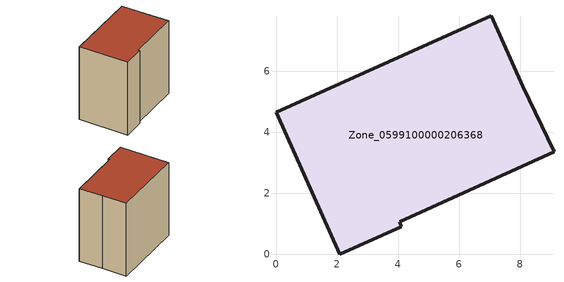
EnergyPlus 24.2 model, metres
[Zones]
Zone_0599100000206368
 floor ground (C_G): 0,4.66 7.05,7.82 8.08,5.51 9.11,3.36 4.06,1.06 4.11,0.9 2.09,0 z3.14
 wall outside (C_F): 2.09,0 4.11,0.9 4.06,1.06 9.11,3.36 8.08,5.51 7.05,7.82 0,4.66 2.09,0 z3.14:11.11
 roof outside (C_R): 7.05,7.82 0,4.66 2.09,0 4.11,0.9 4.06,1.06 9.11,3.36 8.08,5.51 z11.11
[BUILDING]
Pand.0599100000206368: North Axis=0; Terrain=City; Loads Convergence Tolerance Value=0.04; Temperature Convergence Tolerance Value=0.4; Solar Distribution=FullExterior; Maximum Number of Warmup Days=25; Minimum Number of Warmup Days=1
[Site:Location]
Rotterdam.The.Hague.AP_ZH_NLD Design_Conditions: Latitude=51.96; Longitude=4.45; Time Zone=1; Elevation=-4.5
[SITE:GROUNDTEMPERATURE:BUILDINGSURFACE]
18, 18, 18, 18, 18, 18, 18, 18, 18, 18, 18, 18
[MATERIAL] Thermal Absorptance=0.9; Solar Absorptance=0.7; Visible Absorptance=0.7
Name | Roughness | Thickness | Conductivity | Density | Specific Heat
G.TI.1946 | MediumSmooth | 0.15 | 1 | 540 | 1210
F.TI.1946 | Rough | 0.3 | 0.857143 | 1920 | 840
R.TI.1946 | MediumRough | 0.2 | 0.1 | 1500 | 1000
[CONSTRUCTION]
C_G: G.TI.1946
C_F: F.TI.1946
C_R: R.TI.1946
[ZONE]
Zone_0599100000206368: Type=1; Multiplier=1; Ceiling Height=Autocalculate; Volume=Autocalculate; Floor Area=autocalculate; Part of Total Floor Area=Yes
[ZONEINFILTRATION:DESIGNFLOWRATE]
Infil_Zone_0599100000206368: Zone or ZoneList or Space or SpaceList=Zone_0599100000206368; Schedule=AlwaysOn; Design Flow Rate Calculation Method=Flow/Area; Flow Rate per Floor Area=0.003; Constant Term Coefficient=1; Temperature Term Coefficient=0; Velocity Term Coefficient=0; Velocity Squared Term Coefficient=0
[HVACTEMPLATE:ZONE:IDEALLOADSAIRSYSTEM]
Zone_0599100000206368: Maximum Heating Supply Air Temperature=50; Minimum Cooling Supply Air Temperature=13; Maximum Heating Supply Air Humidity Ratio=0.0156; Minimum Cooling Supply Air Humidity Ratio=0.0077; Heating Limit=NoLimit; Cooling Limit=NoLimit; Dehumidification Control Type=ConstantSensibleHeatRatio; Cooling Sensible Heat Ratio=0.7; Dehumidification Setpoint=60; Humidification Control Type=None; Humidification Setpoint=30; Outdoor Air Method=None; Outdoor Air Flow Rate per Person=0.00944; Outdoor Air Flow Rate per Zone Floor Area=0; Outdoor Air Flow Rate per Zone=0; Demand Controlled Ventilation Type=None; Outdoor Air Economizer Type=NoEconomizer; Heat Recovery Type=None; Sensible Heat Recovery Effectiveness=0.7; Latent Heat Recovery Effectiveness=0.65
[ZONECONTROL:THERMOSTAT]
ThermostatControl_Zone_0599100000206368: Zone or ZoneList=Zone_0599100000206368; Control Type Schedule=DualSetpointControlType; Control 1=Thermostat_Zone_0599100000206368; Temperature Difference Between Cutout And Setpoint=0
[THERMOSTATSETPOINT:DUALSETPOINT]
Thermostat_Zone_0599100000206368: Heating Setpoint Temperature Schedule=HeatingSetpoint_Zone_0599100000206368; Cooling Setpoint Temperature Schedule=CoolingSetpoint_Zone_0599100000206368
[SCHEDULE:COMPACT]
HeatingSetpoint_Zone_0599100000206368: Through: 12/31, For: AllDays, Until: 24:00, 21
CoolingSetpoint_Zone_0599100000206368: Through: 12/31, For: AllDays, Until: 24:00, 24
DualSetpointControlType: Through: 12/31, For: AllDays, Until: 24:00, 4
AlwaysOn: Through: 12/31, For: AllDays, Until: 24:00, 1
